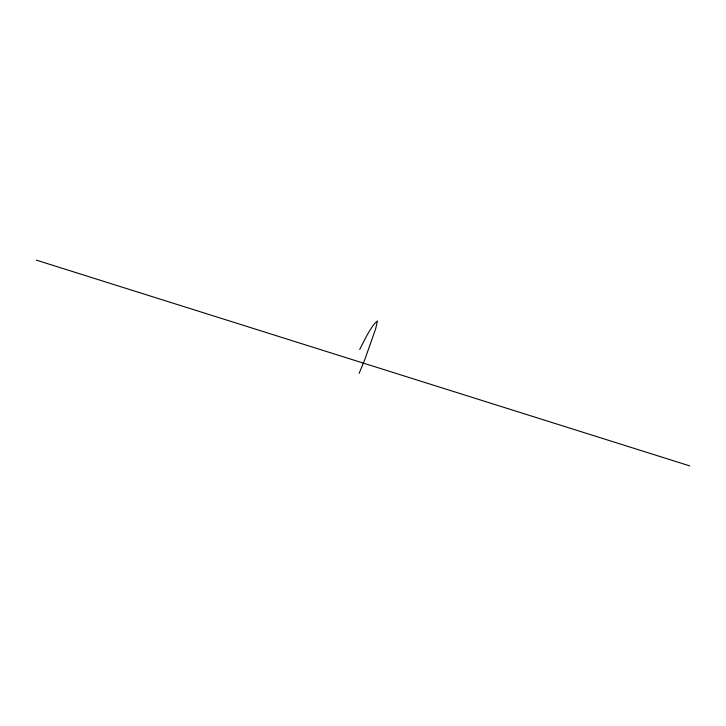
<?xml version="1.0" encoding="UTF-8"?>
<svg xmlns="http://www.w3.org/2000/svg" width="726" height="726" viewBox="0 0 726 726"><rect width="100%" height="100%" fill="white"/><g stroke="black" fill="none" stroke-linecap="round" stroke-linejoin="round"><path stroke-width="1.09" d="M359.125 373.427L365.16 358.599L375.524 329.25L377.484 320.956L374.725 323.397A314.231 24.448 -72.5 0 0 372.701 326.074L369.979 330.221A290.2 22.579 -72.5 0 0 366.385 336.419L359.688 349.451M36.3 260.126L689.7 465.874"/></g></svg>
